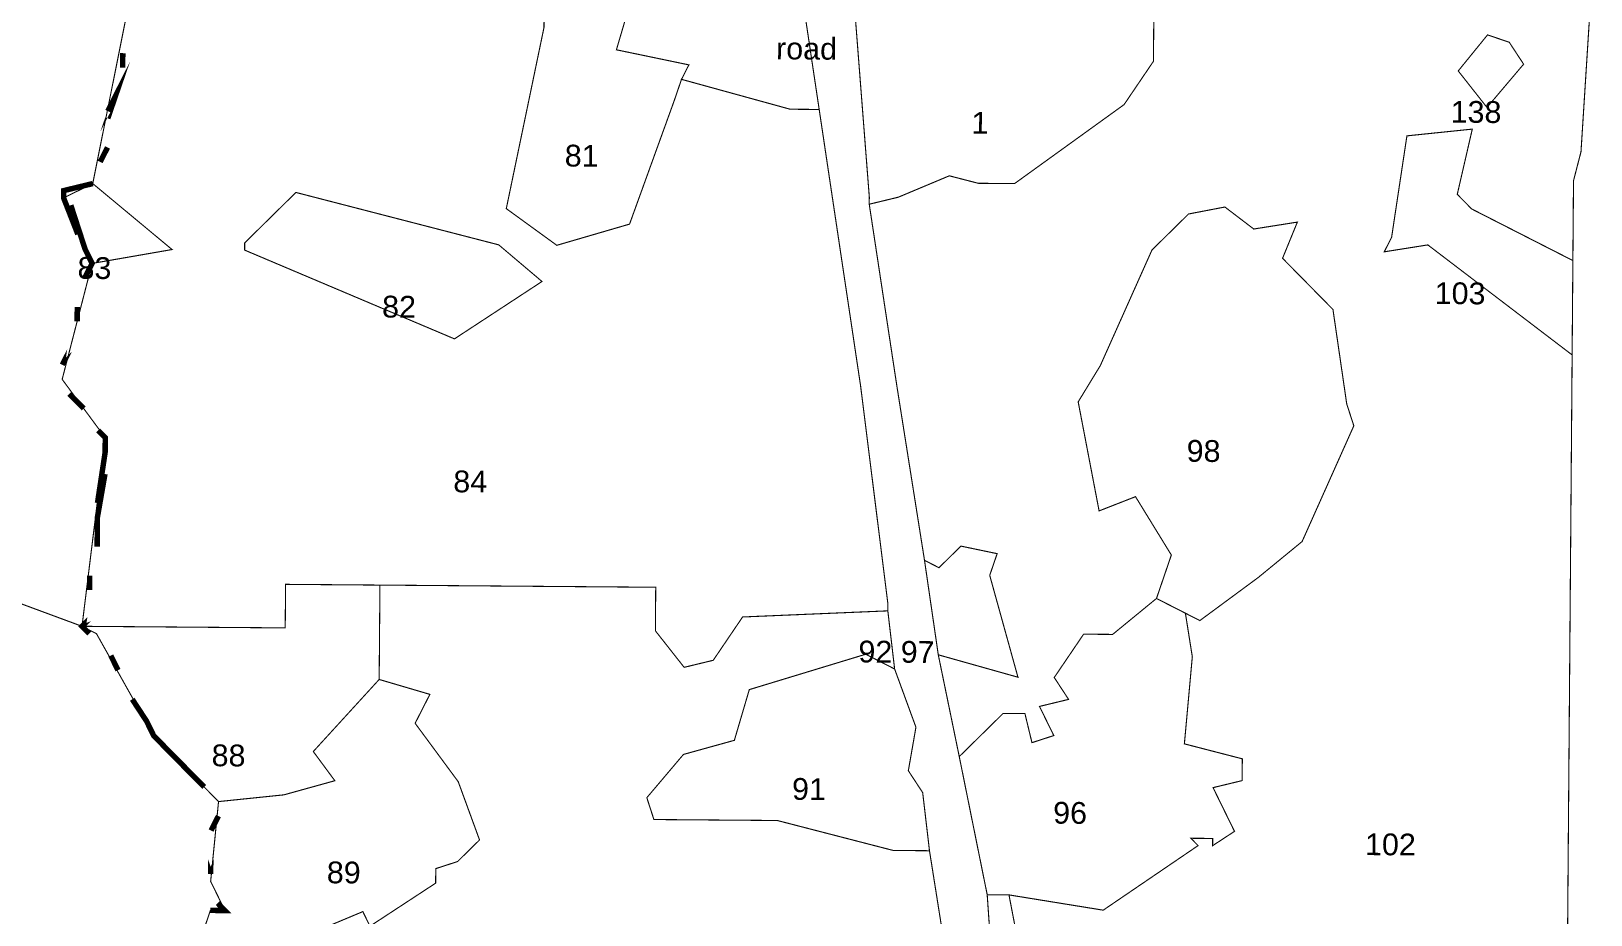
# Model space of a CAD drawing. Header units: metres. Extents: x 317370 to 326712, y 1824935 to 1838812.
# Drawn here: x 321737 to 322603, y 1829663 to 1830154 of the extents above; entities that cross this region are included whole.
import ezdxf

# ---------------------------------------------------------------- set-up
doc = ezdxf.new("R2010")
doc.units = ezdxf.units.M
doc.header["$MEASUREMENT"] = 0
for name, color, linetype in [('SURVEY NO.', 7, 'Continuous'), ('SURVEY PLOT BOUNDARY', 35, 'Continuous'), ('VILLAGE BOUNDARY', 212, 'Continuous')]:
    doc.layers.add(name, color=color, linetype=linetype)
doc.styles.add('PDF Arial', font='arial.ttf')

# ---------------------------------------------------------------- blocks, each defined once
blk = doc.blocks.new('81')
at = {"layer": 'SURVEY PLOT BOUNDARY', "lineweight": 18, "const_width": 0.6046777579674942}
for points in [[(322590.2156746596, 1829611.608557985), (322592.816855407, 1829942.183129002), (322593.0706297348, 1829974.43438245), (322593.1340731516, 1829982.497174816), (322593.4830119436, 1830026.842532834), (322593.8319507357, 1830071.187890851), (322597.9896458897, 1830087.281758502), (322602.5913609804, 1830159.815173381), (322606.8758589873, 1830192.034626426)], [(322251.5368936204, 1829602.178570678), (322236.1751499614, 1829699.059030068), (322232.3981992883, 1829731.341915957), (322224.4318317531, 1829743.499538012), (322228.6528863432, 1829767.65619869), (322216.8144030098, 1829800.002518084), (322213.0374523368, 1829832.285403973), (322213.0691740452, 1829836.316800156), (322197.8977599755, 1829957.385552666), (322174.9186715536, 1830110.768991468), (322163.4291270122, 1830187.460668879)], [(322191.7712521866, 1830203.364237338), (322202.7533333744, 1830062.170220332), (322202.721611666, 1830058.138824149), (322218.0515496364, 1829957.226969236), (322233.4132939563, 1829860.346593825), (322241.0624444078, 1829807.875009937), (322252.7105974911, 1829751.340313443), (322268.2308657116, 1829674.61683563), (322275.4676339544, 1829569.737101358)], [(322163.4291270122, 1830187.460668879), (322174.9186715536, 1830110.768991468), (322158.7956062327, 1830110.895858477), (322098.4611240837, 1830127.497193503), (322102.5553758208, 1830135.528268788), (322062.3112399158, 1830143.908228016), (322070.5948245349, 1830172.064567795)], [(322360.8410501753, 1830173.812363102), (322360.5555547999, 1830137.529797451), (322344.2422432092, 1830113.468286699), (322283.4319354346, 1830069.598678975), (322263.2781457737, 1830069.757262406), (322247.1868021612, 1830073.915525598), (322218.8763147148, 1830062.043353984), (322202.721611666, 1830058.138824149), (322202.7533333744, 1830062.170220332), (322191.7712521866, 1830203.364237338)], [(322602.5913609804, 1830159.815173381), (322597.9896458897, 1830087.281758502), (322593.8319507357, 1830071.187890851), (322593.4830119436, 1830026.842532834), (322537.2745032401, 1830055.506339327), (322529.2764139964, 1830063.632565199), (322537.6234420322, 1830099.851697345), (322501.3148653421, 1830096.105751601), (322492.8092287645, 1830039.729638538), (322488.7150610078, 1830031.698562593), (322512.931296717, 1830035.539658924), (322593.0706297348, 1829974.43438245), (322592.816855407, 1829942.183129002), (322590.2156746596, 1829611.608557985)], [(322288.0674382887, 1829634.144290366), (322280.3232066925, 1829674.521685043), (322332.6595995979, 1829666.046575888), (322385.3449319561, 1829701.916908731), (322381.3459293245, 1829705.980021336), (322393.438186325, 1829705.88487141), (322393.4064646165, 1829701.853475226), (322405.5621650337, 1829709.821117667), (322393.6602382835, 1829734.104644693), (322409.8149413323, 1829738.009174528), (322409.9101064575, 1829750.103363078), (322377.7275032129, 1829758.419888803), (322382.1389720338, 1829806.76492592), (322378.2984939636, 1829830.985020103), (322386.3283049157, 1829826.890190415), (322418.7646818272, 1829850.824834158), (322443.1078043699, 1829870.791515223), (322471.8306740251, 1829935.071837221), (322467.8951148103, 1829947.197742193), (322460.2459650195, 1829999.669410062), (322432.2526946568, 1830028.111200281), (322440.4728358591, 1830048.204747693), (322416.2566001498, 1830044.363651363), (322400.2286999541, 1830056.584706922), (322380.0431885849, 1830052.711894169), (322359.7307903822, 1830032.713496684), (322331.0079200661, 1829968.433090704), (322318.7570545239, 1829948.371259714), (322330.3734858987, 1829887.805167037), (322350.5907189763, 1829895.709375973), (322370.4907349702, 1829863.299623075), (322362.2389560399, 1829839.174678818), (322337.8957495168, 1829819.207998415), (322321.7727681764, 1829819.334864763), (322305.4593726053, 1829795.273354672), (322313.4257401406, 1829783.115732617), (322297.2709531114, 1829779.211203443), (322305.2055989383, 1829763.022185205), (322293.0816202295, 1829759.085938948), (322289.1776987426, 1829775.243240764), (322277.0854417422, 1829775.338390691), (322252.7105974911, 1829751.340313443), (322241.0624444078, 1829807.875009937), (322285.3055829444, 1829795.431938103), (322269.6266215408, 1829851.998351679), (322273.7525949863, 1829864.060823147), (322253.6305270338, 1829868.250802761), (322241.4431049083, 1829856.251764138), (322233.4132939563, 1829860.346593825), (322218.0515496364, 1829957.226969236), (322202.721611666, 1830058.138824149), (322218.8763147148, 1830062.043353984), (322247.1868021612, 1830073.915525598), (322263.2781457737, 1830069.757262406), (322283.4319354346, 1830069.598678975), (322344.2422432092, 1830113.468286699), (322360.5555547999, 1830137.529797451), (322360.8410501753, 1830173.812363102)], [(322022.0988257193, 1830156.319583428), (322001.1519933491, 1830055.693262275), (322029.2087071285, 1830035.314264422), (322069.6114515754, 1830047.09128611), (322094.3352346185, 1830115.434721375), (322098.4611240837, 1830127.497193503), (322158.7956062327, 1830110.895858477), (322174.9186715536, 1830110.768991468), (322197.8977599755, 1829957.385552666), (322213.0691740452, 1829836.316800156), (322213.0374523368, 1829832.285403973), (322132.390571985, 1829828.888341513), (322116.0771764139, 1829804.826831422), (322099.9224733651, 1829800.922301587), (322083.9580165861, 1829821.206149513), (322084.1483468363, 1829845.394526613), (321930.97956221, 1829846.599760556), (321878.5797258878, 1829847.012077344), (321878.3893956376, 1829822.823700244), (321765.5281903329, 1829823.711767325), (321778.445211751, 1829928.432918166), (321754.5144714171, 1829960.874387486), (321771.1450007523, 1830025.249944052), (321815.5467478308, 1830032.963853135), (321771.4939395444, 1830069.59530207), (321792.472493623, 1830174.253019406)], [(321679.0106419143, 1829586.525359332), (321619.3105939326, 1829683.754618025), (321615.3433130094, 1829691.849126814), (321627.5941792125, 1829711.911041785), (321543.5510086882, 1829789.173619415), (321535.6163628612, 1829805.362637653), (321515.4625732003, 1829805.521221084), (321519.6836277906, 1829829.677881762), (321531.9662990217, 1829853.771108275), (321564.6881713085, 1829913.988317669), (321620.8332365953, 1829877.261718808), (321765.5281903329, 1829823.711767325), (321773.558001285, 1829819.616937637), (321805.359944029, 1829762.923657712), (321841.351219655, 1829726.355642283), (321836.9715558621, 1829682.041916707), (321844.906201689, 1829665.852898469), (321836.8446690285, 1829665.916331974), (321832.718695583, 1829653.853860506)], [(321893.1800645656, 1829653.378110213), (321921.490552012, 1829665.250281828), (321925.4579169156, 1829657.155772378), (321961.9250181672, 1829681.0586997), (321961.9884615839, 1829689.121492066), (321974.1124402927, 1829693.057738323), (321986.2999470595, 1829705.056860267), (321974.4613797456, 1829737.403180321), (321950.5306394118, 1829769.844649641), (321958.7190589057, 1829785.90680087), (321930.5671800011, 1829794.191610172), (321930.97956221, 1829846.599760556), (322084.1483468363, 1829845.394526613), (322083.9580165861, 1829821.206149513), (322099.9224733651, 1829800.922301587), (322116.0771764139, 1829804.826831422), (322132.390571985, 1829828.888341513), (322213.0374523368, 1829832.285403973), (322216.8144030098, 1829800.002518084), (322200.7548650861, 1829808.192176799), (322136.1040792413, 1829788.542663257), (322127.8204946222, 1829760.386323478), (322099.5418128647, 1829752.545547386), (322079.1976929536, 1829728.515753717), (322083.1332521684, 1829716.389848745), (322131.5023641506, 1829716.009248378), (322151.6561538114, 1829715.850664947), (322216.0213603005, 1829699.217613499), (322236.1751499614, 1829699.059030068), (322251.5368936204, 1829602.178570678)], [(322213.0374523368, 1829832.285403973), (322213.0691740452, 1829836.316800156), (322213.0374523368, 1829832.285403973)]]:
    blk.add_lwpolyline(points, dxfattribs=at)
for points in [[(321796.7252699215, 1830202.441076268), (321792.5676587481, 1830186.347207957), (321792.472493623, 1830174.253019406), (321771.4939395444, 1830069.59530207), (321755.3075147872, 1830061.659376051), (321771.1450007523, 1830025.249944052), (321754.5144714171, 1829960.874387486), (321778.445211751, 1829928.432918166), (321765.5281903329, 1829823.711767325), (321620.8332365953, 1829877.261718808), (321564.6881713085, 1829913.988317669), (321476.4555839219, 1829971.125631464), (321400.6959986774, 1830076.544632853), (321527.1721036452, 1830269.068516629), (321587.6969160445, 1830276.655558703), (321611.5007688841, 1830228.088420669), (321627.623834205, 1830227.96155366), (321639.938143164, 1830256.086177017), (321684.40333432, 1830271.862962447), (321744.1668250576, 1830182.69641214)], [(322034.4765780951, 1830192.506999152), (322070.5948245349, 1830172.064567795), (322062.3112399158, 1830143.908228016), (322102.5553758208, 1830135.528268788), (322098.4611240837, 1830127.497193503), (322094.3352346185, 1830115.434721375), (322069.6114515754, 1830047.09128611), (322029.2087071285, 1830035.314264422), (322001.1519933491, 1830055.693262275), (322022.0988257193, 1830156.319583428), (322022.1939908444, 1830168.413771978), (322030.4458537551, 1830192.538715574)], [(322546.0972729211, 1830152.196414885), (322558.1578921935, 1830148.069868114), (322566.1241757484, 1830135.91224672), (322545.7800558373, 1830111.882453051), (322529.8156830387, 1830132.166300316)], [(322566.1241757484, 1830135.91224672), (322558.1578921935, 1830148.069868114), (322546.0972729211, 1830152.196414885), (322529.8156830387, 1830132.166300316), (322545.7800558373, 1830111.882453051)], [(322593.0706297348, 1829974.43438245), (322512.931296717, 1830035.539658924), (322488.7150610078, 1830031.698562593), (322492.8092287645, 1830039.729638538), (322501.3148653421, 1830096.105751601), (322537.6234420322, 1830099.851697345), (322529.2764139964, 1830063.632565199), (322537.2745032401, 1830055.506339327), (322593.4830119436, 1830026.842532834), (322593.1340731516, 1829982.497174816)], [(321755.3075147872, 1830061.659376051), (321771.4939395444, 1830069.59530207), (321815.5467478308, 1830032.963853135), (321771.1450007523, 1830025.249944052)], [(321855.8860488608, 1830036.678082457), (321884.3234231407, 1830064.675838805), (321996.9625764868, 1830035.56799844), (322020.9885659263, 1830015.22071701), (321972.3656802771, 1829983.350147909), (321855.8543271525, 1830032.646686274)], [(322020.9885659263, 1830015.22071701), (321996.9625764868, 1830035.56799844), (321884.3234231407, 1830064.675838805), (321855.8860488608, 1830036.678082457), (321855.8543271525, 1830032.646686274), (321972.3656802771, 1829983.350147909)], [(322378.2984939636, 1829830.985020103), (322362.2389560399, 1829839.174678818), (322370.4907349702, 1829863.299623075), (322350.5907189763, 1829895.709375973), (322330.3734858987, 1829887.805167037), (322318.7570545239, 1829948.371259714), (322331.0079200661, 1829968.433090704), (322359.7307903822, 1830032.713496684), (322380.0431885849, 1830052.711894169), (322400.2286999541, 1830056.584706922), (322416.2566001498, 1830044.363651363), (322440.4728358591, 1830048.204747693), (322432.2526946568, 1830028.111200281), (322460.2459650195, 1829999.669410062), (322467.8951148103, 1829947.197742193), (322471.8306740251, 1829935.071837221), (322443.1078043699, 1829870.791515223), (322418.7646818272, 1829850.824834158), (322386.3283049157, 1829826.890190415)], [(322233.4132939563, 1829860.346593825), (322241.4431049083, 1829856.251764138), (322253.6305270338, 1829868.250802761), (322273.7525949863, 1829864.060823147), (322269.6266215408, 1829851.998351679), (322285.3055829444, 1829795.431938103), (322241.0624444078, 1829807.875009937)], [(321765.5281903329, 1829823.711767325), (321878.3893956376, 1829822.823700244), (321878.5797258878, 1829847.012077344), (321930.97956221, 1829846.599760556), (321930.5671800011, 1829794.191610172), (321893.9731079357, 1829754.163098778), (321905.9385620831, 1829737.942363458), (321877.659796345, 1829730.101588026), (321841.351219655, 1829726.355642283), (321805.359944029, 1829762.923657712), (321773.558001285, 1829819.616937637)], [(322252.7105974911, 1829751.340313443), (322277.0854417422, 1829775.338390691), (322289.1776987426, 1829775.243240764), (322293.0816202295, 1829759.085938948), (322305.2055989383, 1829763.022185205), (322297.2709531114, 1829779.211203443), (322313.4257401406, 1829783.115732617), (322305.4593726053, 1829795.273354672), (322321.7727681764, 1829819.334864763), (322337.8957495168, 1829819.207998415), (322362.2389560399, 1829839.174678818), (322378.2984939636, 1829830.985020103), (322382.1389720338, 1829806.76492592), (322377.7275032129, 1829758.419888803), (322409.9101064575, 1829750.103363078), (322409.8149413323, 1829738.009174528), (322393.6602382835, 1829734.104644693), (322405.5621650337, 1829709.821117667), (322393.4064646165, 1829701.853475226), (322393.438186325, 1829705.88487141), (322381.3459293245, 1829705.980021336), (322385.3449319561, 1829701.916908731), (322332.6595995979, 1829666.046575888), (322280.3232066925, 1829674.521685043), (322268.2308657116, 1829674.61683563)], [(322216.8144030098, 1829800.002518084), (322228.6528863432, 1829767.65619869), (322224.4318317531, 1829743.499538012), (322232.3981992883, 1829731.341915957), (322236.1751499614, 1829699.059030068), (322216.0213603005, 1829699.217613499), (322151.6561538114, 1829715.850664947), (322131.5023641506, 1829716.009248378), (322083.1332521684, 1829716.389848745), (322079.1976929536, 1829728.515753717), (322099.5418128647, 1829752.545547386), (322127.8204946222, 1829760.386323478), (322136.1040792413, 1829788.542663257), (322200.7548650861, 1829808.192176799)], [(321930.5671800011, 1829794.191610172), (321958.7190589057, 1829785.90680087), (321950.5306394118, 1829769.844649641), (321974.4613797456, 1829737.403180321), (321986.2999470595, 1829705.056860267), (321974.1124402927, 1829693.057738323), (321961.9884615839, 1829689.121492066), (321961.9250181672, 1829681.0586997), (321925.4579169156, 1829657.155772378), (321921.490552012, 1829665.250281828), (321893.1800645656, 1829653.378110213), (321832.718695583, 1829653.853860506), (321836.8446690285, 1829665.916331974), (321844.906201689, 1829665.852898469), (321836.9715558621, 1829682.041916707), (321841.351219655, 1829726.355642283), (321877.659796345, 1829730.101588026), (321905.9385620831, 1829737.942363458), (321893.9731079357, 1829754.163098778)], [(322288.0674382887, 1829634.144290366), (322296.0972492408, 1829630.049460678), (322300.191500978, 1829638.080535962), (322320.3770123472, 1829641.953348714), (322328.3115741937, 1829625.764331137), (322312.1251494365, 1829617.828405119), (322323.9953544784, 1829589.513481908), (322275.4676339544, 1829569.737101358), (322268.2308657116, 1829674.61683563), (322280.3232066925, 1829674.521685043)]]:
    blk.add_lwpolyline(points, close=True, dxfattribs=at)
at = {"layer": 'VILLAGE BOUNDARY', "lineweight": 50, "const_width": 3.023388789837471}
for points in [[(321788.187995616, 1830142.033566361), (321788.1245521992, 1830133.970773995)], [(321779.8409675802, 1830105.814434215), (321783.9668570453, 1830117.876906344), (321779.8726892886, 1830109.845830399)], [(321775.61991299, 1830081.657773537), (321779.7140807467, 1830089.688849482)], [(321771.4939395444, 1830069.59530207), (321755.3392364956, 1830065.690772234), (321755.3075147872, 1830061.659376051), (321763.2103549254, 1830041.438962291)], [(321767.0508329956, 1830017.218868108), (321771.1450007523, 1830025.249944052), (321767.1777198291, 1830033.344452841), (321759.3065174189, 1830057.596263446)], [(321762.8931378417, 1830001.125000457), (321762.8296944249, 1829993.06220809)], [(321766.479841584, 1829944.653652826), (321758.4817523404, 1829952.779878698)], [(321774.4462091194, 1829932.496030772), (321778.445211751, 1829928.432918166), (321778.3817683342, 1829920.3701258), (321774.1289920356, 1829892.182068938)], [(321773.9386617854, 1829867.993691838), (321774.0655486189, 1829884.119276571), (321778.2866032092, 1829908.275937249)], [(321769.7809666315, 1829851.899824187), (321769.7175232148, 1829843.83703182)], [(321785.4916497435, 1829799.364806794), (321781.5242848398, 1829807.459316243)], [(321793.42621159, 1829783.175789217), (321801.3925791254, 1829771.018167162), (321805.359944029, 1829762.923657712), (321817.3570359043, 1829750.734319236)], [(321833.3531304113, 1829734.481868154), (321821.3560385359, 1829746.671206631), (321805.359944029, 1829762.923657712)], [(321841.2877762382, 1829718.292849916), (321837.1936084814, 1829710.261773971)], [(321836.8446690285, 1829665.916331974), (321844.906201689, 1829665.852898469), (321840.9071150769, 1829669.916011735)]]:
    blk.add_lwpolyline(points, dxfattribs=at)
for points in [[(321758.6720825906, 1829976.968255798), (321754.5779148338, 1829968.937179853)], [(321769.5906363813, 1829827.711447086), (321765.5281903329, 1829823.711767325), (321769.5271929645, 1829819.64865472), (321765.5281903329, 1829823.711767325)], [(321837.0667209871, 1829694.136105257), (321837.0032775704, 1829686.07331289)]]:
    blk.add_lwpolyline(points, close=True, dxfattribs=at)
at = {"layer": 'SURVEY NO.', "char_height": 12.09355515934988, "attachment_point": 7, "rotation": 359.5491679764858, "style": 'PDF Arial'}
for s, insert in [('road', (322150.9506819975, 1830138.48726646)), ('138', (322525.5573792263, 1830103.28644531)), ('1', (322259.4639458784, 1830097.316953968)), ('81', (322033.5829267272, 1830078.936107213)), ('83', (321763.0145811417, 1830016.558786385)), ('103', (322516.702887837, 1830002.564973569)), ('82', (321932.1478225471, 1829995.069704517)), ('98', (322378.959206306, 1829914.952541149)), ('84', (321971.6940802071, 1829897.998945273)), ('92 97', (322196.6868915239, 1829803.500698893)), ('88', (321837.4736603234, 1829745.852540817)), ('91', (322159.8074080636, 1829727.189621188)), ('96', (322304.8194949044, 1829713.9536322)), ('102', (322478.0151823582, 1829696.464230092)), ('89', (321901.458206312, 1829680.842735168))]:
    blk.add_mtext(s, dxfattribs=dict(at, insert=insert))

msp = doc.modelspace()

# ---------------------------------------------------------------- block references
msp.add_blockref('81', (0, 0))

doc.saveas('drawing.dxf')
